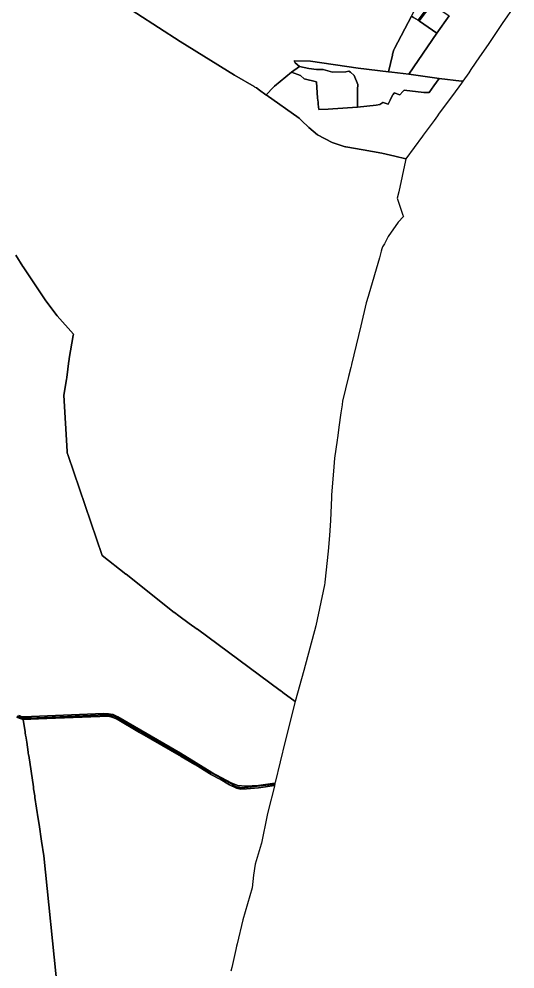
# Model space of a CAD drawing. Header units: metres. Extents: x 3 to 1005126, y 39 to 4383651.
# Drawn here: x 493814 to 495626, y 4359851 to 4363319 of the extents above; entities that cross this region are included whole.
import ezdxf

# ---------------------------------------------------------------- set-up
doc = ezdxf.new("R2010")
doc.units = ezdxf.units.M
doc.header["$MEASUREMENT"] = 0
doc.layers.add('TM_Llucmajor', color=7, linetype='Continuous')

msp = doc.modelspace()

# ---------------------------------------------------------------- linework, layer by layer
at = {"layer": 'TM_Llucmajor', "linetype": 'Continuous', "flags": 128}
for points in [[(495255.1, 4363324.9), (495247.7, 4363329.4), (495292.4, 4363419.6), (495327.4, 4363390.2), (495271.7, 4363314.9), (495255.1, 4363324.9)], [(495276.9, 4363311.6), (495275.8, 4363312.4), (495322.1, 4363373.6), (495384.7, 4363330.5), (495340.4, 4363267.3), (495276.9, 4363311.6)], [(495175.6, 4363125.7), (495164.1, 4363127.1), (495177.7, 4363187.7), (495178.3, 4363190.6), (495183.4, 4363206.3), (495185, 4363211.4), (495247.7, 4363329.4), (495255.1, 4363324.9), (495271.7, 4363314.9), (495275.8, 4363312.4), (495276.9, 4363311.6), (495340.4, 4363267.3), (495237.4, 4363117.8), (495175.6, 4363125.7)], [(494822.1, 4363159), (494818.4, 4363166.4), (494878.9, 4363164.9), (495052.7, 4363140.4), (495164.1, 4363127.1), (495175.6, 4363125.7), (495237.4, 4363117.8), (495348.6, 4363102.4), (495329.2, 4363075.2), (495312.5, 4363051.7), (495293.1, 4363051.1), (495220.3, 4363059.7), (495215.6, 4363054.2), (495205.3, 4363042.2), (495184, 4363049.3), (495183, 4363047.8), (495180.7, 4363044.4), (495178.8, 4363041.5), (495169.7, 4363023.1), (495162.4, 4363008.9), (495143.6, 4363014.1), (495142.5, 4363014.4), (495132.2, 4363007.5), (495118.5, 4363005), (495050.8, 4362997.3), (495050.5, 4363008.2), (495050.2, 4363024.6), (495050.2, 4363025.5), (495050.1, 4363029), (495050.9, 4363067.7), (495050.9, 4363069.3), (495050.9, 4363069.6), (495051, 4363073.3), (495051.1, 4363080), (495037.9, 4363112.9), (495025.3, 4363125.6), (495018.6, 4363129.5), (495008.3, 4363126.2), (494959.4, 4363125.7), (494925, 4363135.1), (494900.4, 4363135.4), (494872.9, 4363139.3), (494839, 4363146.6), (494822.1, 4363159)], [(494836.9, 4362956.8), (494716.4, 4363042.2), (494743.1, 4363070.4), (494746.7, 4363074.2), (494809.7, 4363125.3), (494841.7, 4363113.5), (494855.5, 4363101.4), (494900.6, 4363090.3), (494904.7, 4363030.7), (494906.3, 4363015.3), (494906.4, 4363014.8), (494906.6, 4363013.3), (494907.1, 4363008.5), (494909.2, 4362989), (494942.6, 4362990.5), (494943.2, 4362990.5), (494960.1, 4362991.6), (495050.8, 4362997.3), (495118.5, 4363005), (495132.2, 4363007.5), (495142.5, 4363014.4), (495143.6, 4363014.1), (495162.4, 4363008.9), (495169.7, 4363023.1), (495178.8, 4363041.5), (495180.7, 4363044.4), (495183, 4363047.8), (495184, 4363049.3), (495205.3, 4363042.2), (495215.6, 4363054.2), (495220.3, 4363059.7), (495293.1, 4363051.1), (495312.5, 4363051.7), (495329.2, 4363075.2), (495348.6, 4363102.4), (495430.5, 4363092.6), (495435.7, 4363092), (495430.7, 4363085.2), (495397.5, 4363040.2), (495396.7, 4363039.1), (495346.8, 4362971.4), (495342.9, 4362966.2), (495330.2, 4362948.9), (495290.6, 4362895.3), (495288.3, 4362892.2), (495227, 4362809.1), (495186.9, 4362819.1), (495139.1, 4362829.3), (495071, 4362841.6), (495008.3, 4362853), (495006.8, 4362853.2), (495001.2, 4362854.2), (494958, 4362868.4), (494904.8, 4362896.3), (494872.3, 4362923.7), (494866.1, 4362929.4), (494865.2, 4362930.3), (494853.1, 4362941.7), (494842.7, 4362952.1), (494842.2, 4362952.6), (494840.8, 4362954.1), (494836.9, 4362956.8)], [(494841.7, 4363113.5), (494809.7, 4363125.3), (494839, 4363146.6), (494872.9, 4363139.3), (494900.4, 4363135.4), (494925, 4363135.1), (494959.4, 4363125.7), (495008.3, 4363126.2), (495018.6, 4363129.5), (495025.3, 4363125.6), (495037.9, 4363112.9), (495051.1, 4363080), (495051, 4363073.3), (495050.9, 4363069.6), (495050.9, 4363069.3), (495050.9, 4363067.7), (495050.1, 4363029), (495050.2, 4363025.5), (495050.2, 4363024.6), (495050.5, 4363008.2), (495050.8, 4362997.3), (494960.1, 4362991.6), (494943.2, 4362990.5), (494942.6, 4362990.5), (494909.2, 4362989), (494907.1, 4363008.5), (494906.6, 4363013.3), (494906.4, 4363014.8), (494906.3, 4363015.3), (494904.7, 4363030.7), (494900.6, 4363090.3), (494855.5, 4363101.4), (494841.7, 4363113.5)]]:
    msp.add_lwpolyline(points, close=True, dxfattribs=at)
for points in [[(494165.4, 4363391.6), (494403, 4363237.8), (494601.4, 4363114.7), (494672.7, 4363072.5), (494675.8, 4363070.7), (494681.1, 4363067.6), (494692.8, 4363059.2), (494715.2, 4363043.1), (494716.4, 4363042.2), (494836.9, 4362956.8), (494840.8, 4362954.1), (494842.2, 4362952.6), (494842.7, 4362952.1), (494853.1, 4362941.7), (494865.2, 4362930.3), (494866.1, 4362929.4), (494872.3, 4362923.7), (494904.8, 4362896.3), (494958, 4362868.4), (495001.2, 4362854.2), (495006.8, 4362853.2), (495008.3, 4362853), (495071, 4362841.6), (495139.1, 4362829.3), (495186.9, 4362819.1), (495227, 4362809.1), (495225.7, 4362802.6), (495201.4, 4362688.8), (495194.9, 4362665.2), (495216.5, 4362603.3), (495218.2, 4362598.4), (495198.5, 4362577.5), (495162.5, 4362525.3), (495149.5, 4362498.6), (495149.5, 4362498.6), (495141.3, 4362487.5), (495139.3, 4362480.2), (495137.2, 4362472.4), (495130.3, 4362447.3), (495091.8, 4362315.1), (495089.3, 4362306.6), (495082.4, 4362282.8), (495062.2, 4362199.2), (495028.3, 4362058.7), (495027.9, 4362057), (495025.4, 4362046.9), (495017.4, 4362014.1), (494995.5, 4361924), (494994, 4361912.5), (494993.8, 4361910.7), (494989.8, 4361882), (494982.6, 4361829.3), (494977, 4361788.8), (494976.4, 4361784.5), (494975.9, 4361781.6), (494965.9, 4361715.8), (494963.4, 4361684.1), (494963.3, 4361682.9), (494955.5, 4361581.8), (494955.2, 4361573.2), (494951.7, 4361488.5), (494947.5, 4361434), (494943, 4361376.8), (494931.2, 4361263.2), (494931, 4361261), (494929.5, 4361253.7), (494898.6, 4361103.6), (494853.9, 4360941.3), (494822.8, 4360828.3), (494777.7, 4360861.2), (494768.9, 4360867.6), (494768.3, 4360868), (494465.8, 4361091.4), (494465, 4361092), (494435.9, 4361112.8), (494397.4, 4361140.3), (494382.3, 4361152.2), (494380.9, 4361153.3), (494204.9, 4361292.4), (494204.3, 4361292.9), (494117.7, 4361361.2), (493993.2, 4361726.1), (493989.8, 4361735.9), (493989.5, 4361740.8), (493977.9, 4361945.7), (493987.7, 4362002.9), (493989.1, 4362010.5), (493996.3, 4362072), (493996.7, 4362074.9), (493997.3, 4362080), (494011.5, 4362163.6), (494012.5, 4362169.2), (493953.7, 4362236.4), (493912.2, 4362290.1), (493829.3, 4362414.9), (493828.3, 4362416.4), (493802.1, 4362456.7)], [(495247.7, 4363329.4), (495185, 4363211.4), (495183.4, 4363206.3), (495178.3, 4363190.6), (495177.7, 4363187.7), (495164.1, 4363127.1), (495052.7, 4363140.4), (494878.9, 4363164.9), (494818.4, 4363166.4), (494822.1, 4363159), (494839, 4363146.6), (494809.7, 4363125.3), (494746.7, 4363074.2), (494743.1, 4363070.4), (494716.4, 4363042.2), (494715.2, 4363043.1), (494692.8, 4363059.2), (494681.1, 4363067.6), (494675.8, 4363070.7), (494672.7, 4363072.5), (494601.4, 4363114.7), (494403, 4363237.8), (494165.4, 4363391.6)], [(495625.8, 4363371.3), (495578.9, 4363302.5), (495527.5, 4363226.9), (495496.6, 4363181.5), (495464.6, 4363134.5), (495456.5, 4363122.6), (495435.7, 4363092), (495430.5, 4363092.6), (495348.6, 4363102.4), (495348.6, 4363102.4), (495237.4, 4363117.8), (495340.4, 4363267.3), (495384.7, 4363330.5)], [(495322.1, 4363373.6), (495275.8, 4363312.4), (495271.7, 4363314.9), (495327.4, 4363390.2)], [(493802.1, 4362456.7), (493828.3, 4362416.4), (493829.3, 4362414.9), (493912.2, 4362290.1), (493953.7, 4362236.4), (494012.5, 4362169.2), (494011.5, 4362163.6), (493997.3, 4362080), (493996.7, 4362074.9), (493996.3, 4362072), (493989.1, 4362010.5), (493987.7, 4362002.9), (493977.9, 4361945.7), (493989.5, 4361740.8), (493989.8, 4361735.9), (493993.2, 4361726.1), (494117.7, 4361361.2), (494204.3, 4361292.9), (494204.9, 4361292.4), (494380.9, 4361153.3), (494382.3, 4361152.2), (494397.4, 4361140.3), (494435.9, 4361112.8), (494465, 4361092), (494465.8, 4361091.4), (494768.3, 4360868), (494768.9, 4360867.6), (494777.7, 4360861.2), (494822.8, 4360828.3), (494786.6, 4360682.8), (494749, 4360532), (494748.4, 4360529.3), (494688.2, 4360521.3), (494641.8, 4360518.4), (494613.6, 4360521), (494591.3, 4360529.9), (494518.7, 4360569), (494403.4, 4360638.8), (494175, 4360772.2), (494157.5, 4360780.5), (494156.4, 4360781), (494140.5, 4360783.3), (494121.9, 4360784.2), (493830.5, 4360771.6), (493820.4, 4360773.7), (493816.4, 4360775.2), (493813.6, 4360776.3)], [(493807.7, 4360774.3), (493818.4, 4360770.1), (493829.5, 4360766.9), (493831, 4360766.5), (493850.5, 4360767.3), (494131.5, 4360778.9), (494139.9, 4360778.1), (494140.7, 4360778), (494149.7, 4360776.3), (494158.6, 4360773.8), (494167.2, 4360770.6), (494175.5, 4360766.6), (494176.8, 4360765.9), (494358.7, 4360659.8), (494492.5, 4360580.4), (494593.4, 4360524.5), (494598.3, 4360521.5), (494603.5, 4360518.9), (494608.9, 4360516.8), (494614.5, 4360515.1), (494620.2, 4360514), (494626, 4360513.3), (494631.8, 4360513.2), (494637.6, 4360513.5), (494639.5, 4360513.8), (494748.1, 4360526), (494747.6, 4360521.2), (494747.6, 4360520.7), (494689, 4360512.9), (494645.3, 4360509.4), (494624.2, 4360507.8), (494608.9, 4360511.6), (494582.6, 4360523.8), (494548.7, 4360543.8), (494543, 4360546.8), (494521.5, 4360558.3), (494517, 4360560.7), (494516.4, 4360561), (494510, 4360564.9), (494456.9, 4360597.4), (494456.3, 4360597.8), (494406.3, 4360627.3), (494253.8, 4360715.2), (494172.6, 4360763), (494156.7, 4360770), (494140.4, 4360773.8), (493915.4, 4360766), (493913.2, 4360765.9), (493829.2, 4360762.6), (493827.6, 4360762.5), (493819.5, 4360765.5), (493818.6, 4360765.9), (493816.3, 4360766.8), (493815, 4360767.3), (493805.3, 4360770.9)], [(493805.3, 4360770.9), (493815, 4360767.3), (493816.3, 4360766.8), (493818.6, 4360765.9), (493819.5, 4360765.5), (493827.6, 4360762.5), (493829.2, 4360762.6), (493836, 4360717.6), (493836.4, 4360715.1), (493838.1, 4360703.6), (493838.5, 4360701.2), (493841.9, 4360679), (493847.2, 4360643.2), (493847.5, 4360641.3), (493848.9, 4360632.1), (493849.2, 4360630.3), (493866.2, 4360516.8), (493867.3, 4360509.5), (493871.3, 4360483), (493872, 4360478), (493883.7, 4360400), (493886.9, 4360379.2), (493895.9, 4360318), (493904, 4360264.7), (493954.1, 4359775.1)], [(493813.6, 4360776.3), (493816.4, 4360775.2), (493820.4, 4360773.7), (493830.5, 4360771.6), (494121.9, 4360784.2), (494140.5, 4360783.3), (494156.4, 4360781), (494157.5, 4360780.5), (494175, 4360772.2), (494403.4, 4360638.8), (494518.7, 4360569), (494591.3, 4360529.9), (494613.6, 4360521), (494641.8, 4360518.4), (494688.2, 4360521.3), (494748.4, 4360529.3), (494748.1, 4360526), (494639.5, 4360513.8), (494637.6, 4360513.5), (494631.8, 4360513.2), (494626, 4360513.3), (494620.2, 4360514), (494614.5, 4360515.1), (494608.9, 4360516.8), (494603.5, 4360518.9), (494598.3, 4360521.5), (494593.4, 4360524.5), (494492.5, 4360580.4), (494358.7, 4360659.8), (494176.8, 4360765.9), (494175.5, 4360766.6), (494167.2, 4360770.6), (494158.6, 4360773.8), (494149.7, 4360776.3), (494140.7, 4360778), (494139.9, 4360778.1), (494131.5, 4360778.9), (493850.5, 4360767.3), (493831, 4360766.5), (493829.5, 4360766.9), (493818.4, 4360770.1), (493807.7, 4360774.3)], [(493954.1, 4359775.1), (493904, 4360264.7), (493895.9, 4360318), (493886.9, 4360379.2), (493883.7, 4360400), (493872, 4360478), (493871.3, 4360483), (493867.3, 4360509.5), (493866.2, 4360516.8), (493849.2, 4360630.3), (493848.9, 4360632.1), (493847.5, 4360641.3), (493847.2, 4360643.2), (493841.9, 4360679), (493838.5, 4360701.2), (493838.1, 4360703.6), (493836.4, 4360715.1), (493836, 4360717.6), (493829.2, 4360762.6), (493913.2, 4360765.9), (493915.4, 4360766), (494140.4, 4360773.8), (494156.7, 4360770), (494172.6, 4360763), (494253.8, 4360715.2), (494406.3, 4360627.3), (494456.3, 4360597.8), (494456.9, 4360597.4), (494510, 4360564.9), (494516.4, 4360561), (494517, 4360560.7), (494521.5, 4360558.3), (494543, 4360546.8), (494548.7, 4360543.8), (494582.6, 4360523.8), (494608.9, 4360511.6), (494624.2, 4360507.8), (494645.3, 4360509.4), (494689, 4360512.9), (494747.6, 4360520.7), (494747.1, 4360518.8), (494723.5, 4360429.2), (494720.1, 4360412.4), (494699.3, 4360311.1), (494699.3, 4360311), (494698.4, 4360306.8), (494676.1, 4360234.1), (494670.9, 4360193.4), (494665.1, 4360148), (494630.9, 4360031), (494610.3, 4359943.2), (494608.3, 4359934.4), (494605.7, 4359923), (494605.6, 4359922.4), (494590.7, 4359856.3), (494587.8, 4359843.7)]]:
    msp.add_lwpolyline(points, dxfattribs=at)

doc.saveas('drawing.dxf')
